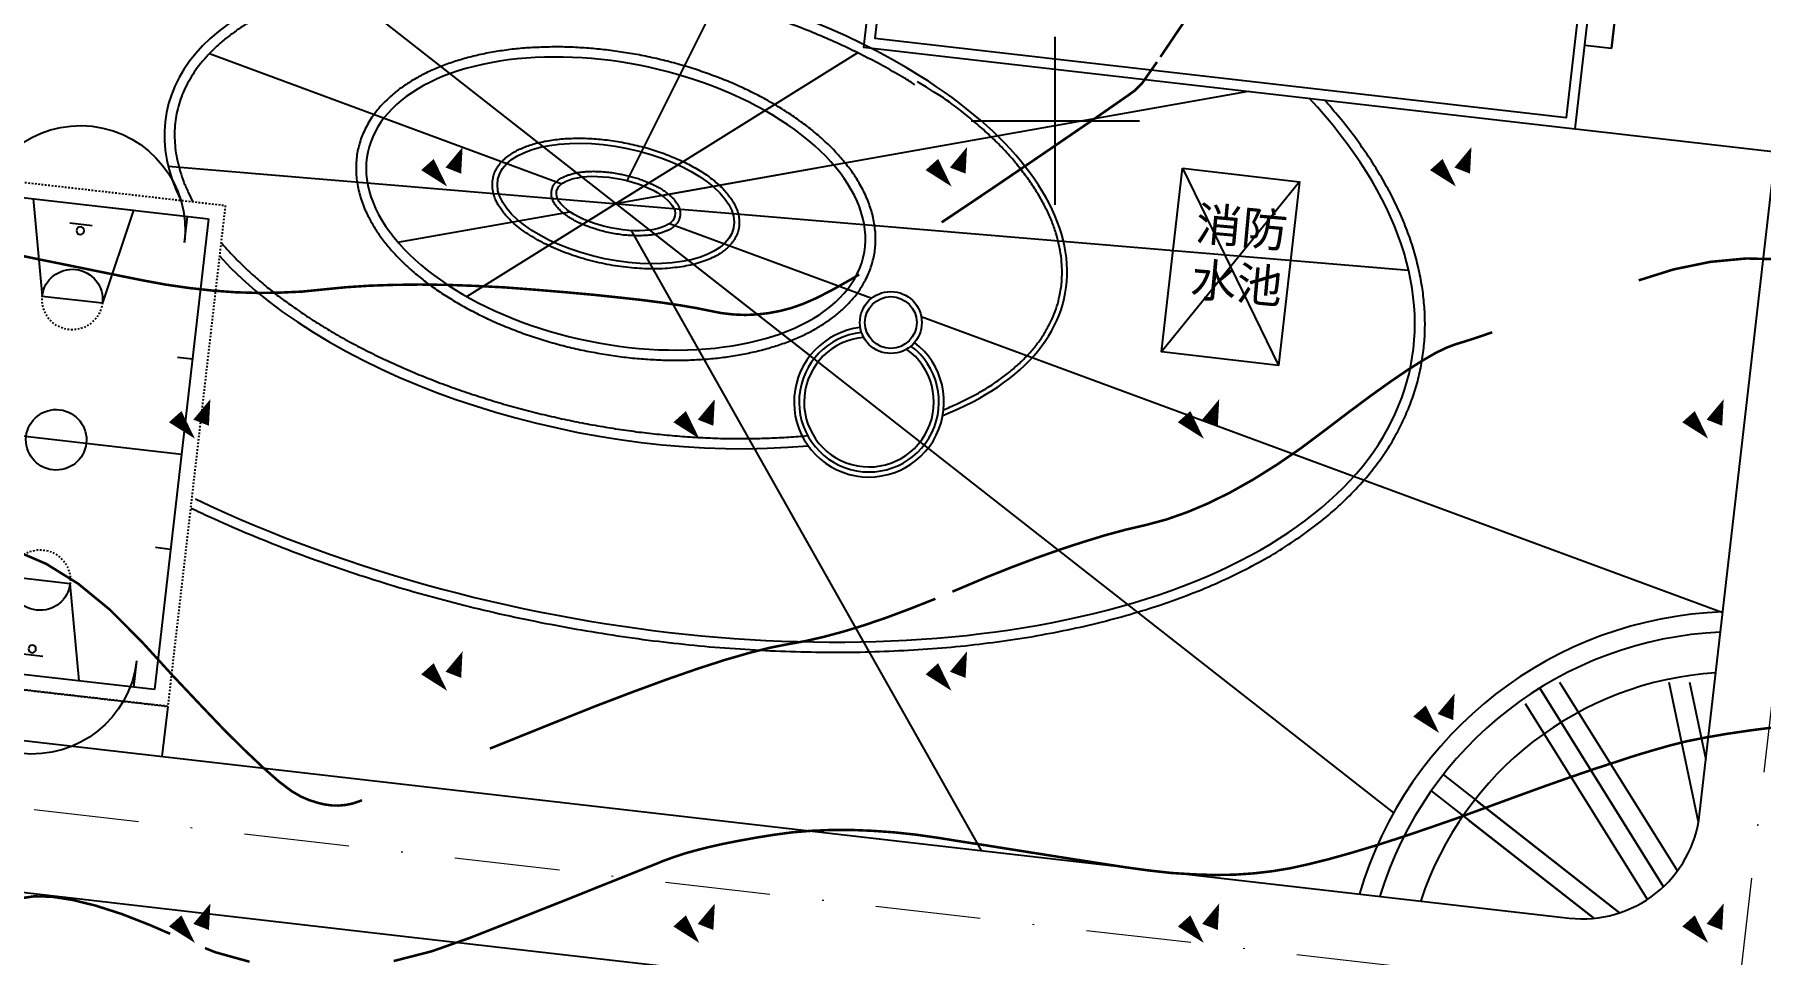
# Model space of a CAD drawing. Extents: x 496261 to 1768172, y 3738341 to 4579341.
# Drawn here: x 496939.3 to 497041.9, y 4379250.4 to 4379305.1 of the extents above; entities that cross this region are included whole.
import ezdxf

# ---------------------------------------------------------------- set-up
doc = ezdxf.new("R2010")
doc.units = 0
doc.header["$MEASUREMENT"] = 0
doc.linetypes.add('DASHDOT2', pattern=[0.5, 0.25, -0.125, 0, -0.125])
doc.linetypes.add('DASHED', pattern=[1.2, 0.8, -0.4])
doc.layers.get('0').update_dxf_attribs({"color": 8, "linetype": 'CONTINUOUS'})
for name, color, linetype in [('0-pav', 171, 'CONTINUOUS'), ('0-road', 33, 'CONTINUOUS'), ('DGX', 8, 'CONTINUOUS'), ('DMTZ', 8, 'CONTINUOUS'), ('E_STAIR', 3, 'CONTINUOUS'), ('pl-pudi01', 25, 'CONTINUOUS'), ('PUB_TEXT', 7, 'CONTINUOUS'), ('STAIR', 2, 'CONTINUOUS'), ('TK', 8, 'CONTINUOUS'), ('体育块', 117, 'CONTINUOUS'), ('车行道', 5, 'CONTINUOUS')]:
    doc.layers.add(name, color=color, linetype=linetype)
doc.layers.add('道路红线', color=1, linetype='CONTINUOUS', lineweight=0)
doc.styles.get("Standard").update_dxf_attribs({"font": 'rs.shx', "bigfont": 'hztxt.shx'})

# ---------------------------------------------------------------- blocks, each defined once
blk = doc.blocks.new('gc090')
for points in [[(1.07, 1.45, 0, 1, 0), (0.52, 0.05, 1, 1, 0)], [(-1.02, 0.41, 1, 0, 0), (0.15, -0.9, 0, 0, 0)]]:
    blk.add_lwpolyline(points, format="xyseb")
blk = doc.blocks.new('WER23')
at = {"layer": 'E_STAIR', "color": 6}
for p, q in [((4152776, -5826347), (4152776, -5824747)), ((4152776, -5824747), (4157876, -5824747))]:
    blk.add_line(p, q, dxfattribs=at)
blk.add_lwpolyline([(4123826, -5826347), (4123826, -5824747), (4120526, -5824747), (4120526, -5826347)], dxfattribs=at)
at = {"layer": 'E_STAIR', "color": 2}
for points in [[(4103476, -5868947), (4162876, -5868947), (4162876, -5826347), (4103476, -5826347)], [(4104076, -5868347), (4162276, -5868347), (4162276, -5826947), (4104076, -5826947)]]:
    blk.add_lwpolyline(points, close=True, dxfattribs=at)
at = {"layer": 'STAIR', "color": 6}
for points in [[(4152776, -5826347), (4152776, -5824747), (4155326, -5824747)], [(4157876, -5826347), (4157876, -5824747), (4155326, -5824747)], [(4103476, -5826547), (4101876, -5826547), (4101876, -5829847), (4103476, -5829847)], [(4103476, -5840447), (4101876, -5840447), (4101876, -5843747), (4103476, -5843747)]]:
    blk.add_lwpolyline(points, dxfattribs=at)
blk = doc.blocks.new('SSS')
at = {"layer": '体育块', "color": 8, "linetype": 'DASHED'}
for p, q in [((4171692, -5454047), (4167957, -5483814)), ((4188361, -5456139), (4171692, -5454047)), ((4184626, -5485905), (4188361, -5456139)), ((4184626, -5485905), (4167957, -5483814)), ((4167957, -5483814), (4184626, -5485905))]:
    blk.add_line(p, q, dxfattribs=at)
at = {"layer": '体育块', "color": 8, "linetype": 'ByBlock'}
for p, q in [((4172473, -5455052), (4168962, -5483033)), ((4187356, -5456920), (4172473, -5455052)), ((4179095, -5457092), (4180435, -5457260)), ((4183845, -5484900), (4187356, -5456920)), ((4180991, -5461866), (4177419, -5461417)), ((4172320, -5463499), (4171427, -5463387)), ((4186310, -5465254), (4185417, -5465142)), ((4185601, -5470910), (4170717, -5469042)), ((4170008, -5474698), (4170901, -5474810)), ((4183998, -5476453), (4184891, -5476565)), ((4178899, -5478535), (4175327, -5478087)), ((4168962, -5483033), (4183845, -5484900)), ((4175883, -5482692), (4177223, -5482860))]:
    blk.add_line(p, q, dxfattribs=at)
at = {"layer": '体育块', "color": 8}
for p, q in [((4173517, -5456770), (4173713, -5455208)), ((4179914, -5455986), (4176938, -5455612)), ((4176938, -5455612), (4177419, -5461417)), ((4182891, -5456359), (4180991, -5461866)), ((4185920, -5458327), (4186116, -5456764)), ((4173427, -5483593), (4175327, -5478087)), ((4179380, -5484340), (4178899, -5478535)), ((4170398, -5481625), (4170202, -5483188)), ((4182801, -5483182), (4182605, -5484745))]:
    blk.add_line(p, q, dxfattribs=at)
at = {"layer": '体育块', "color": 8, "linetype": 'ByBlock'}
for centre in [(4179718, -5457549), (4176600, -5482404)]:
    blk.add_circle(centre, 225, dxfattribs=at)
at = {"layer": '体育块', "color": 8}
for centre, start, end in [((4179718, -5457549), 172.84804, 352.84804), ((4176600, -5482404), 352.84804, 172.84804)]:
    blk.add_arc(centre, 6250, start, end, dxfattribs=at)
at = {"layer": '体育块', "color": 8, "linetype": 'DASHED'}
for centre, start, end in [((4179205, -5461641), 352.84804, 172.84804), ((4177113, -5478311), 172.84804, 352.84804)]:
    blk.add_arc(centre, 1800, start, end, dxfattribs=at)
at = {"layer": '体育块', "color": 8, "linetype": 'ByBlock'}
for centre, start, end in [((4179205, -5461641), 172.84804, 352.84804), ((4178159, -5469976), 82.84804, 262.84804), ((4178159, -5469976), 262.84804, 82.84804), ((4177113, -5478311), 352.84804, 172.84804)]:
    blk.add_arc(centre, 1800, start, end, dxfattribs=at)
blk = doc.blocks.new('sdfasdfas')
at = {"layer": 'PUB_TEXT', "color": 6}
blk.add_lwpolyline([(6410274, -6210233), (6417229, -6211031), (6415974, -6221959), (6409020, -6221161)], close=True, dxfattribs=at)
for points in [[(6417229, -6211031), (6409020, -6221161)], [(6410274, -6210233), (6415974, -6221959)]]:
    blk.add_lwpolyline(points, dxfattribs=at)
at = {"layer": 'PUB_TEXT', "color": 7, "insert": (6411163, -6212481), "char_height": 2000, "width": 6266.85, "attachment_point": 1, "rotation": 354.80913}
blk.add_mtext('{\\fSimSun|b0|i0|c134|p2;消防水池}', dxfattribs=at)

msp = doc.modelspace()

# ---------------------------------------------------------------- linework, layer by layer
at = {"elevation": 1400.7}
for points in [[(497030.93, 4379299.53), (497042.85, 4379298.16)], [(496947.22, 4379265.16), (496946.87, 4379262.18)]]:
    msp.add_lwpolyline(points, dxfattribs=at)
at = {"layer": '0-pav', "color": 8, "linetype": 'Continuous'}
for p, q in [((497028.81, 4379266.25, 1400.7), (497036.17, 4379254.43, 1400.7)), ((497036.17, 4379254.43, 1400.7), (497028.81, 4379266.25, 1400.7)), ((497028.81, 4379266.25, 1400.7), (497036.17, 4379254.43, 1400.7)), ((497037, 4379255.37, 1400.7), (497030.01, 4379266.59, 1400.7)), ((497038.25, 4379258.27, 1400.7), (497036.5, 4379266.59, 1400.7)), ((497038.7, 4379261.99, 1400.7), (497037.73, 4379266.59, 1400.7)), ((497035.22, 4379253.68, 1400.7), (497027.97, 4379265.32, 1400.7)), ((497023.07, 4379261.1, 1400.7), (497033.55, 4379252.88, 1400.7)), ((497022.36, 4379260.13, 1400.7), (497032.02, 4379252.56, 1400.7)), ((497033.55, 4379252.88, 1400.7), (497025.11, 4379259.5, 1400.7)), ((497032.02, 4379252.56, 1400.7), (497024.57, 4379258.4, 1400.7)), ((497034.76, 4379256.69, 1400.7), (497036.17, 4379254.43, 1400.7)), ((497034.76, 4379256.69, 1400.7), (497036.17, 4379254.43, 1400.7))]:
    msp.add_line(p, q, dxfattribs=at)
at = {"layer": '0-pav', "linetype": 'Continuous'}
msp.add_arc((497040.54, 4379247.4, 1400.7), 19.8, 93.632, 161.782, dxfattribs=at)
at = {"layer": '0-road', "linetype": 'Continuous', "ltscale": 5}
for radius, start, end in [(23.4, 92.0527, 163.5968), (22.2, 92.5215, 163.0584)]:
    msp.add_arc((497040.54, 4379247.4, 1400.7), radius, start, end, dxfattribs=at)
at = {"layer": 'DGX', "color": 8, "linetype": 'Continuous', "const_width": 0.15, "elevation": 1404, "flags": 128}
for points in [[(497006.25, 4379303.8), (497006.48, 4379304.14), (497007.14, 4379305.12), (497007.94, 4379306.31)], [(497000, 4379298.53), (497001.24, 4379299.38), (497002.44, 4379300.2), (497003.39, 4379300.86), (497004.08, 4379301.34), (497004.52, 4379301.65), (497004.7, 4379301.78), (497004.76, 4379301.83), (497004.82, 4379301.89), (497004.87, 4379301.94), (497004.93, 4379302), (497004.99, 4379302.06), (497005.05, 4379302.12), (497005.11, 4379302.18), (497005.17, 4379302.25), (497005.29, 4379302.42), (497005.55, 4379302.79), (497005.95, 4379303.36), (497006.05, 4379303.5)], [(496993.24, 4379293.96), (496994.08, 4379294.52), (496996.09, 4379295.87), (496998.06, 4379297.21), (496999.78, 4379298.38), (497000, 4379298.53)], [(496937.86, 4379292.11), (496939.55, 4379291.76), (496941.19, 4379291.43), (496942.76, 4379291.11), (496944.28, 4379290.8), (496945.72, 4379290.51), (496947.13, 4379290.25), (496948.52, 4379290.05), (496949.89, 4379289.9), (496951.25, 4379289.8), (496952.59, 4379289.76), (496953.91, 4379289.78), (496955.21, 4379289.84), (496956.5, 4379289.97), (496957.81, 4379290.1), (496959.2, 4379290.19), (496960.66, 4379290.24), (496962.2, 4379290.26), (496963.81, 4379290.24), (496965.5, 4379290.18), (496967.26, 4379290.09), (496969.09, 4379289.95), (496970.89, 4379289.8), (496972.54, 4379289.65), (496974.05, 4379289.49), (496975.42, 4379289.34), (496976.64, 4379289.18), (496977.72, 4379289.02), (496978.65, 4379288.86), (496979.44, 4379288.7), (496980.15, 4379288.56), (496980.86, 4379288.48), (496981.56, 4379288.45), (496982.26, 4379288.48), (496982.95, 4379288.56), (496983.64, 4379288.69), (496984.32, 4379288.87), (496985, 4379289.11), (496985.76, 4379289.44), (496986.7, 4379289.92), (496987.82, 4379290.55), (496988.34, 4379290.86)]]:
    msp.add_lwpolyline(points, dxfattribs=at)
at = {"layer": 'DGX', "color": 8, "linetype": 'Continuous', "const_width": 0.15}
for points, elevation in [([(497034.7, 4379290.51), (497036.77, 4379291.16), (497038.96, 4379291.61), (497041.09, 4379291.81), (497043.16, 4379291.76)], 1403.5), ([(497000, 4379274.39), (497000.3, 4379274.5), (497001.65, 4379274.94), (497002.95, 4379275.34), (497004.21, 4379275.68), (497005.41, 4379275.96), (497006.6, 4379276.28), (497007.83, 4379276.71), (497009.11, 4379277.25), (497010.42, 4379277.9), (497011.77, 4379278.66), (497013.16, 4379279.53), (497014.59, 4379280.51), (497016.06, 4379281.61), (497017.48, 4379282.69), (497018.77, 4379283.65), (497019.93, 4379284.48), (497020.96, 4379285.18), (497021.86, 4379285.75), (497022.62, 4379286.19), (497023.26, 4379286.5), (497023.76, 4379286.69), (497024.31, 4379286.86), (497025.09, 4379287.11), (497025.99, 4379287.42)], 1403.5), ([(496938.09, 4379274.46), (496939.99, 4379273.64), (496941.89, 4379272.46), (496943.78, 4379270.91), (496945.67, 4379269.01), (496947.47, 4379267.04), (496949.1, 4379265.31), (496950.54, 4379263.8), (496951.82, 4379262.53), (496952.91, 4379261.5), (496953.83, 4379260.69), (496954.58, 4379260.12), (496955.15, 4379259.79), (496955.62, 4379259.59), (496956.08, 4379259.44), (496956.53, 4379259.33), (496956.97, 4379259.27), (496957.39, 4379259.26), (496957.81, 4379259.3), (496958.2, 4379259.38), (496958.59, 4379259.51), (496958.77, 4379259.58)], 1403.5), ([(496993.88, 4379271.99), (496994.36, 4379272.19), (496995.92, 4379272.85), (496997.43, 4379273.45), (496998.89, 4379274), (497000, 4379274.39)], 1403.5), ([(496966.37, 4379262.65), (496967.81, 4379263.23), (496970.19, 4379264.19), (496972.61, 4379265.16), (496974.84, 4379266.01), (496976.88, 4379266.76), (496978.72, 4379267.4), (496980.36, 4379267.93), (496981.82, 4379268.35), (496983.07, 4379268.66), (496984.14, 4379268.87), (496985.15, 4379269.05), (496986.23, 4379269.3), (496987.39, 4379269.61), (496988.63, 4379269.99), (496989.95, 4379270.44), (496991.34, 4379270.96), (496992.81, 4379271.54), (496992.87, 4379271.57)], 1403.5), ([(497000, 4379256.24), (497001.34, 4379256.03), (497002.75, 4379255.81), (497004.17, 4379255.59), (497005.57, 4379255.4), (497006.92, 4379255.25), (497008.22, 4379255.17), (497009.47, 4379255.13), (497010.68, 4379255.15), (497011.83, 4379255.23), (497012.94, 4379255.36), (497014.01, 4379255.54), (497015.09, 4379255.78), (497016.29, 4379256.08), (497017.58, 4379256.44), (497018.98, 4379256.86), (497020.48, 4379257.34), (497022.08, 4379257.88), (497023.78, 4379258.47), (497025.59, 4379259.13), (497027.39, 4379259.79), (497029.07, 4379260.4), (497030.63, 4379260.95), (497032.06, 4379261.44), (497033.38, 4379261.87), (497034.57, 4379262.26), (497035.65, 4379262.58), (497036.6, 4379262.85), (497037.56, 4379263.09), (497038.68, 4379263.31), (497039.95, 4379263.53), (497041.38, 4379263.74), (497042.95, 4379263.94)], 1403), ([(496960.65, 4379250.01), (496962.91, 4379250.59), (496965.21, 4379251.4), (496967.42, 4379252.27), (496969.41, 4379253.06), (496971.18, 4379253.76), (496972.72, 4379254.38), (496974.05, 4379254.91), (496975.15, 4379255.35), (496976.03, 4379255.7), (496976.69, 4379255.97), (496977.27, 4379256.18), (496977.92, 4379256.4), (496978.64, 4379256.6), (496979.43, 4379256.8), (496980.28, 4379256.99), (496981.2, 4379257.17), (496982.19, 4379257.35), (496983.25, 4379257.52), (496984.36, 4379257.67), (496985.5, 4379257.76), (496986.67, 4379257.81), (496987.88, 4379257.81), (496989.12, 4379257.76), (496990.4, 4379257.67), (496991.71, 4379257.53), (496993.05, 4379257.34), (496994.41, 4379257.12), (496995.78, 4379256.91), (496997.16, 4379256.69), (496998.55, 4379256.47), (496999.94, 4379256.25), (497000, 4379256.24)], 1403), ([(496938.36, 4379253.73), (496939.26, 4379253.86), (496940.31, 4379253.84), (496941.54, 4379253.65), (496942.92, 4379253.31), (496944.48, 4379252.81), (496946.19, 4379252.14), (496947.36, 4379251.63)], 1403), ([(496949.43, 4379250.78), (496950.06, 4379250.53), (496952.08, 4379249.97)], 1403)]:
    msp.add_lwpolyline(points, dxfattribs=dict(at, elevation=elevation))
at = {"layer": 'pl-pudi01'}
for p, q in [((496957.42, 4379307.97), (497020.12, 4379258.82)), ((496957.42, 4379307.97), (496985.42, 4379286.02)), ((496974.54, 4379296.43), (496979.92, 4379307.18)), ((496949.7, 4379304.01), (496970.66, 4379296.26)), ((496965, 4379289.54), (496988.29, 4379304.09)), ((496973.86, 4379295.08), (497011.5, 4379301.76)), ((496947.24, 4379297.31), (497021.01, 4379291.12)), ((496976.59, 4379295.56), (496985.72, 4379297.18)), ((496960.9, 4379292.78), (496971.13, 4379294.59)), ((496977.06, 4379293.9), (496989.08, 4379289.45)), ((496974.77, 4379293.47), (496995.6, 4379256.59)), ((496992.03, 4379288.36), (497039.7, 4379270.74))]:
    msp.add_line(p, q, dxfattribs=at)
for radius in [1.84, 1.54]:
    msp.add_circle((496990.22, 4379288), radius, dxfattribs=at)
for radius, start, end in [(4.46, 96.718, 52.693), (4.16, 96.1648, 53.2462), (3.86, 94.7275, 54.6835)]:
    msp.add_arc((496988.92, 4379283.27), radius, start, end, dxfattribs=at)
for major_axis, ratio, start_param, end_param in [((-26.7, 5.51), 0.505793, 4.076025, 6.657397), ((-14.75, 3.05), 0.553652, -2.09645, 0.39057), ((-26.7, 5.51), 0.505793, -3.798035, -2.20716), ((47.26, -9.76), 0.512043, -8.302434, -5.657269), ((-14.75, 3.05), 0.553652, 0.39057, 4.186735), ((7.01, -1.45), 0.468071, -3.141592653589793, 3.141592653589793), ((-26.7, 5.51), 0.505793, 6.886257, 8.398275)]:
    msp.add_ellipse((496973.86, 4379295.08), major_axis=major_axis, ratio=ratio, start_param=start_param, end_param=end_param, dxfattribs=at)
msp.add_ellipse((496973.86, 4379295.08), major_axis=(-3.52, 0.73), ratio=0.410516, dxfattribs=at)
for points, knots in [([(496991.65, 4379302.15), (496991.45, 4379302.28), (496991.24, 4379302.41), (496990.66, 4379302.76), (496990.28, 4379302.97), (496989.51, 4379303.4), (496989.11, 4379303.61), (496988.31, 4379304.02), (496987.9, 4379304.22), (496987.06, 4379304.61), (496986.64, 4379304.8), (496985.78, 4379305.17), (496985.34, 4379305.35), (496984.45, 4379305.7), (496984, 4379305.86), (496983.09, 4379306.19), (496982.64, 4379306.35), (496981.71, 4379306.65), (496981.24, 4379306.79), (496980.3, 4379307.07), (496979.82, 4379307.21), (496978.87, 4379307.46), (496978.38, 4379307.58), (496977.42, 4379307.8), (496976.93, 4379307.91), (496975.96, 4379308.11), (496975.47, 4379308.2), (496974.49, 4379308.37), (496974.01, 4379308.45), (496973.03, 4379308.6), (496972.54, 4379308.66), (496971.56, 4379308.78), (496971.08, 4379308.83), (496970.11, 4379308.91), (496969.62, 4379308.95), (496968.66, 4379309.01), (496968.18, 4379309.03), (496967.23, 4379309.06), (496966.76, 4379309.06), (496965.82, 4379309.06), (496965.36, 4379309.05), (496964.44, 4379309.02), (496963.98, 4379309), (496963.08, 4379308.94), (496962.64, 4379308.9), (496961.76, 4379308.81), (496961.33, 4379308.76), (496960.48, 4379308.65), (496960.06, 4379308.58), (496959.24, 4379308.43), (496958.84, 4379308.36), (496958.05, 4379308.18), (496957.66, 4379308.09), (496956.91, 4379307.89), (496956.54, 4379307.78), (496955.82, 4379307.56), (496955.47, 4379307.44), (496954.78, 4379307.19), (496954.45, 4379307.06), (496953.81, 4379306.78), (496953.5, 4379306.64), (496952.9, 4379306.34), (496952.61, 4379306.19), (496952.11, 4379305.89), (496951.88, 4379305.76), (496951.45, 4379305.48), (496951.25, 4379305.33), (496950.85, 4379305.04), (496950.66, 4379304.89), (496950.29, 4379304.58), (496950.12, 4379304.42), (496949.79, 4379304.11), (496949.63, 4379303.94), (496949.34, 4379303.61), (496949.2, 4379303.45), (496948.94, 4379303.11), (496948.82, 4379302.94), (496948.59, 4379302.59), (496948.49, 4379302.41), (496948.3, 4379302.06), (496948.21, 4379301.88), (496948.06, 4379301.51), (496947.99, 4379301.33), (496947.87, 4379300.96), (496947.82, 4379300.77), (496947.73, 4379300.39), (496947.7, 4379300.2), (496947.65, 4379299.82), (496947.63, 4379299.62), (496947.62, 4379299.23), (496947.62, 4379299.03), (496947.64, 4379298.63), (496947.65, 4379298.43), (496947.71, 4379298.02), (496947.75, 4379297.82), (496947.84, 4379297.41), (496947.89, 4379297.2), (496948.02, 4379296.78), (496948.09, 4379296.57), (496948.25, 4379296.15), (496948.34, 4379295.94), (496948.52, 4379295.55), (496948.61, 4379295.37), (496948.71, 4379295.19)], [4.076025, 4.076025, 4.076025, 4.076025, 4.10744, 4.10744, 4.162715, 4.162715, 4.217991, 4.217991, 4.273267, 4.273267, 4.328542, 4.328542, 4.383818, 4.383818, 4.439094, 4.439094, 4.494369, 4.494369, 4.549645, 4.549645, 4.604921, 4.604921, 4.660196, 4.660196, 4.715472, 4.715472, 4.770748, 4.770748, 4.826023, 4.826023, 4.881299, 4.881299, 4.936574, 4.936574, 4.99185, 4.99185, 5.047126, 5.047126, 5.102401, 5.102401, 5.157677, 5.157677, 5.212953, 5.212953, 5.268228, 5.268228, 5.323504, 5.323504, 5.37878, 5.37878, 5.434055, 5.434055, 5.489331, 5.489331, 5.544607, 5.544607, 5.599882, 5.599882, 5.655158, 5.655158, 5.710433, 5.710433, 5.765709, 5.765709, 5.811907, 5.811907, 5.858105, 5.858105, 5.904303, 5.904303, 5.950501, 5.950501, 5.996699, 5.996699, 6.042897, 6.042897, 6.089095, 6.089095, 6.135293, 6.135293, 6.181491, 6.181491, 6.227689, 6.227689, 6.273887, 6.273887, 6.320085, 6.320085, 6.366283, 6.366283, 6.412481, 6.412481, 6.458679, 6.458679, 6.504877, 6.504877, 6.551075, 6.551075, 6.597273, 6.597273, 6.643471, 6.643471, 6.68246, 6.68246, 6.68246, 6.68246]), ([(496983.02, 4379301.14), (496982.87, 4379301.22), (496982.72, 4379301.31), (496982.27, 4379301.54), (496981.98, 4379301.69), (496981.37, 4379301.98), (496981.07, 4379302.12), (496980.44, 4379302.39), (496980.12, 4379302.51), (496979.48, 4379302.76), (496979.15, 4379302.87), (496978.49, 4379303.1), (496978.16, 4379303.2), (496977.48, 4379303.4), (496977.14, 4379303.49), (496976.46, 4379303.66), (496976.11, 4379303.74), (496975.42, 4379303.89), (496975.07, 4379303.95), (496974.37, 4379304.07), (496974.03, 4379304.12), (496973.33, 4379304.22), (496972.98, 4379304.25), (496972.28, 4379304.32), (496971.94, 4379304.34), (496971.25, 4379304.38), (496970.9, 4379304.39), (496970.22, 4379304.4), (496969.88, 4379304.39), (496969.21, 4379304.37), (496968.88, 4379304.36), (496968.22, 4379304.31), (496967.9, 4379304.28), (496967.26, 4379304.2), (496966.95, 4379304.15), (496966.33, 4379304.05), (496966.02, 4379303.99), (496965.43, 4379303.85), (496965.14, 4379303.78), (496964.57, 4379303.62), (496964.29, 4379303.53), (496963.75, 4379303.35), (496963.48, 4379303.25), (496962.97, 4379303.03), (496962.72, 4379302.92), (496962.25, 4379302.68), (496962.02, 4379302.55), (496961.57, 4379302.29), (496961.36, 4379302.15), (496960.95, 4379301.86), (496960.76, 4379301.71), (496960.43, 4379301.42), (496960.29, 4379301.29), (496960.01, 4379301.02), (496959.89, 4379300.88), (496959.64, 4379300.6), (496959.53, 4379300.45), (496959.34, 4379300.18), (496959.26, 4379300.05), (496959.1, 4379299.8), (496959.03, 4379299.66), (496958.9, 4379299.4), (496958.84, 4379299.27), (496958.73, 4379298.99), (496958.68, 4379298.86), (496958.6, 4379298.58), (496958.56, 4379298.44), (496958.5, 4379298.15), (496958.47, 4379298.01), (496958.44, 4379297.72), (496958.42, 4379297.57), (496958.41, 4379297.28), (496958.41, 4379297.13), (496958.42, 4379296.84), (496958.43, 4379296.69), (496958.46, 4379296.4), (496958.49, 4379296.25), (496958.54, 4379295.95), (496958.58, 4379295.8), (496958.66, 4379295.51), (496958.7, 4379295.36), (496958.81, 4379295.07), (496958.86, 4379294.92), (496958.96, 4379294.69), (496959, 4379294.61), (496959.03, 4379294.53)], [-2.09645, -2.09645, -2.09645, -2.09645, -2.059769, -2.059769, -1.990829, -1.990829, -1.921889, -1.921889, -1.852949, -1.852949, -1.784008, -1.784008, -1.715068, -1.715068, -1.646128, -1.646128, -1.577187, -1.577187, -1.508247, -1.508247, -1.439307, -1.439307, -1.370367, -1.370367, -1.301426, -1.301426, -1.232486, -1.232486, -1.163546, -1.163546, -1.094605, -1.094605, -1.025665, -1.025665, -0.956725, -0.956725, -0.887785, -0.887785, -0.818844, -0.818844, -0.749904, -0.749904, -0.680964, -0.680964, -0.612024, -0.612024, -0.543083, -0.543083, -0.474143, -0.474143, -0.405203, -0.405203, -0.349123, -0.349123, -0.293044, -0.293044, -0.236964, -0.236964, -0.190654, -0.190654, -0.144344, -0.144344, -0.098034, -0.098034, -0.051724, -0.051724, -0.005414, -0.005414, 0.040896, 0.040896, 0.087206, 0.087206, 0.133516, 0.133516, 0.179826, 0.179826, 0.226136, 0.226136, 0.272446, 0.272446, 0.318755, 0.318755, 0.365065, 0.365065, 0.39057, 0.39057, 0.39057, 0.39057]), ([(496993.36, 4379282.81), (496993.62, 4379282.92), (496993.87, 4379283.03), (496994.45, 4379283.29), (496994.77, 4379283.45), (496995.39, 4379283.78), (496995.69, 4379283.95), (496996.21, 4379284.28), (496996.44, 4379284.43), (496996.88, 4379284.74), (496997.09, 4379284.9), (496997.49, 4379285.23), (496997.68, 4379285.4), (496998.05, 4379285.74), (496998.22, 4379285.91), (496998.54, 4379286.27), (496998.7, 4379286.45), (496998.99, 4379286.81), (496999.12, 4379287), (496999.37, 4379287.38), (496999.48, 4379287.57), (496999.69, 4379287.96), (496999.79, 4379288.16), (496999.95, 4379288.56), (497000.03, 4379288.76), (497000.16, 4379289.17), (497000.21, 4379289.38), (497000.31, 4379289.86), (497000.36, 4379290.14), (497000.4, 4379290.7), (497000.41, 4379290.98), (497000.39, 4379291.49), (497000.37, 4379291.72), (497000.31, 4379292.18), (497000.27, 4379292.41), (497000.17, 4379292.87), (497000.11, 4379293.1), (496999.96, 4379293.57), (496999.88, 4379293.8), (496999.69, 4379294.27), (496999.58, 4379294.51), (496999.35, 4379294.98), (496999.22, 4379295.21), (496998.95, 4379295.69), (496998.8, 4379295.92), (496998.49, 4379296.4), (496998.32, 4379296.63), (496997.96, 4379297.1), (496997.78, 4379297.34), (496997.38, 4379297.81), (496997.17, 4379298.04), (496996.74, 4379298.51), (496996.51, 4379298.74), (496996.03, 4379299.19), (496995.79, 4379299.42), (496995.28, 4379299.87), (496995.01, 4379300.1), (496994.47, 4379300.54), (496994.18, 4379300.76), (496993.64, 4379301.17), (496993.38, 4379301.36), (496991.8, 4379302.32)], [-3.789256, -3.789256, -3.789256, -3.789256, -3.74635, -3.74635, -3.688129, -3.688129, -3.629908, -3.629908, -3.58141, -3.58141, -3.532911, -3.532911, -3.484412, -3.484412, -3.435913, -3.435913, -3.387414, -3.387414, -3.338915, -3.338915, -3.290417, -3.290417, -3.241918, -3.241918, -3.193419, -3.193419, -3.14492, -3.14492, -3.081148, -3.081148, -3.017376, -3.017376, -2.967512, -2.967512, -2.917649, -2.917649, -2.867785, -2.867785, -2.817921, -2.817921, -2.768058, -2.768058, -2.718194, -2.718194, -2.66833, -2.66833, -2.618467, -2.618467, -2.568603, -2.568603, -2.518739, -2.518739, -2.468875, -2.468875, -2.419012, -2.419012, -2.369148, -2.369148, -2.319284, -2.319284, -2.275779, -2.275779, -2.275779, -2.275779]), ([(496948.61, 4379276.96), (496948.98, 4379276.78), (496949.35, 4379276.61), (496950.43, 4379276.12), (496951.14, 4379275.8), (496952.59, 4379275.19), (496953.33, 4379274.89), (496954.82, 4379274.31), (496955.57, 4379274.03), (496957.09, 4379273.49), (496957.85, 4379273.23), (496959.4, 4379272.72), (496960.18, 4379272.48), (496961.75, 4379272.01), (496962.54, 4379271.79), (496964.13, 4379271.36), (496964.93, 4379271.15), (496966.54, 4379270.77), (496967.35, 4379270.58), (496968.97, 4379270.24), (496969.78, 4379270.08), (496971.4, 4379269.78), (496972.22, 4379269.64), (496973.85, 4379269.38), (496974.66, 4379269.26), (496976.29, 4379269.04), (496977.11, 4379268.95), (496978.73, 4379268.78), (496979.54, 4379268.7), (496981.16, 4379268.58), (496981.96, 4379268.53), (496983.56, 4379268.45), (496984.36, 4379268.42), (496985.95, 4379268.39), (496986.73, 4379268.38), (496988.3, 4379268.39), (496989.07, 4379268.41), (496990.61, 4379268.47), (496991.37, 4379268.51), (496992.88, 4379268.61), (496993.63, 4379268.67), (496995.1, 4379268.82), (496995.83, 4379268.91), (496997.27, 4379269.1), (496997.98, 4379269.21), (496999.38, 4379269.45), (497000.07, 4379269.58), (497001.42, 4379269.86), (497002.08, 4379270.02), (497003.39, 4379270.34), (497004.03, 4379270.52), (497005.29, 4379270.89), (497005.9, 4379271.08), (497007.1, 4379271.49), (497007.69, 4379271.71), (497008.83, 4379272.16), (497009.39, 4379272.4), (497010.47, 4379272.89), (497011, 4379273.15), (497012.02, 4379273.68), (497012.51, 4379273.95), (497013.47, 4379274.52), (497013.93, 4379274.82), (497014.81, 4379275.43), (497015.24, 4379275.74), (497016.06, 4379276.38), (497016.45, 4379276.71), (497017.19, 4379277.39), (497017.54, 4379277.74), (497018.21, 4379278.45), (497018.53, 4379278.81), (497019.06, 4379279.48), (497019.29, 4379279.78), (497019.71, 4379280.4), (497019.91, 4379280.71), (497020.28, 4379281.35), (497020.46, 4379281.67), (497020.77, 4379282.33), (497020.92, 4379282.66), (497021.18, 4379283.32), (497021.3, 4379283.66), (497021.51, 4379284.35), (497021.6, 4379284.69), (497021.75, 4379285.39), (497021.82, 4379285.74), (497021.91, 4379286.44), (497021.95, 4379286.8), (497021.99, 4379287.52), (497021.99, 4379287.88), (497021.98, 4379288.6), (497021.95, 4379288.96), (497021.88, 4379289.69), (497021.83, 4379290.06), (497021.7, 4379290.79), (497021.62, 4379291.16), (497021.44, 4379291.9), (497021.33, 4379292.27), (497021.1, 4379293.01), (497020.96, 4379293.38), (497020.67, 4379294.12), (497020.51, 4379294.49), (497020.16, 4379295.23), (497019.98, 4379295.6), (497019.58, 4379296.33), (497019.37, 4379296.7), (497018.92, 4379297.44), (497018.68, 4379297.8), (497018.18, 4379298.53), (497017.92, 4379298.9), (497017.37, 4379299.62), (497017.08, 4379299.98), (497016.53, 4379300.64), (497016.27, 4379300.94), (497016, 4379301.24)], [-8.302434, -8.302434, -8.302434, -8.302434, -8.275353, -8.275353, -8.22423, -8.22423, -8.173107, -8.173107, -8.121984, -8.121984, -8.070861, -8.070861, -8.019738, -8.019738, -7.968615, -7.968615, -7.917492, -7.917492, -7.866369, -7.866369, -7.815246, -7.815246, -7.764123, -7.764123, -7.713, -7.713, -7.661877, -7.661877, -7.610754, -7.610754, -7.559631, -7.559631, -7.508508, -7.508508, -7.457385, -7.457385, -7.406262, -7.406262, -7.355139, -7.355139, -7.304016, -7.304016, -7.252893, -7.252893, -7.20177, -7.20177, -7.150647, -7.150647, -7.099524, -7.099524, -7.048401, -7.048401, -6.997278, -6.997278, -6.946155, -6.946155, -6.895032, -6.895032, -6.843909, -6.843909, -6.792786, -6.792786, -6.741663, -6.741663, -6.69054, -6.69054, -6.639417, -6.639417, -6.588294, -6.588294, -6.537171, -6.537171, -6.495901, -6.495901, -6.454632, -6.454632, -6.413363, -6.413363, -6.372094, -6.372094, -6.330825, -6.330825, -6.289555, -6.289555, -6.248286, -6.248286, -6.207017, -6.207017, -6.165748, -6.165748, -6.124479, -6.124479, -6.083209, -6.083209, -6.04194, -6.04194, -6.000671, -6.000671, -5.959402, -5.959402, -5.918133, -5.918133, -5.876863, -5.876863, -5.835594, -5.835594, -5.794325, -5.794325, -5.753056, -5.753056, -5.711786, -5.711786, -5.677152, -5.677152, -5.677152, -5.677152]), ([(496959.03, 4379294.53), (496959.09, 4379294.41), (496959.15, 4379294.29), (496959.33, 4379293.95), (496959.45, 4379293.74), (496959.72, 4379293.32), (496959.87, 4379293.11), (496960.18, 4379292.7), (496960.35, 4379292.49), (496960.71, 4379292.09), (496960.89, 4379291.89), (496961.29, 4379291.5), (496961.5, 4379291.3), (496961.93, 4379290.92), (496962.15, 4379290.74), (496962.62, 4379290.37), (496962.86, 4379290.19), (496963.36, 4379289.84), (496963.62, 4379289.67), (496964.16, 4379289.34), (496964.43, 4379289.17), (496964.99, 4379288.86), (496965.28, 4379288.7), (496965.86, 4379288.41), (496966.16, 4379288.26), (496966.77, 4379287.98), (496967.08, 4379287.85), (496967.71, 4379287.6), (496968.03, 4379287.47), (496968.68, 4379287.24), (496969.01, 4379287.13), (496969.67, 4379286.92), (496970.01, 4379286.82), (496970.68, 4379286.64), (496971.02, 4379286.55), (496971.71, 4379286.39), (496972.05, 4379286.32), (496972.74, 4379286.19), (496973.09, 4379286.13), (496973.78, 4379286.02), (496974.13, 4379285.97), (496974.82, 4379285.89), (496975.17, 4379285.86), (496975.86, 4379285.81), (496976.2, 4379285.79), (496976.88, 4379285.76), (496977.22, 4379285.76), (496977.9, 4379285.76), (496978.23, 4379285.77), (496978.89, 4379285.8), (496979.22, 4379285.82), (496979.87, 4379285.88), (496980.18, 4379285.92), (496980.81, 4379286.01), (496981.12, 4379286.06), (496981.73, 4379286.17), (496982.02, 4379286.24), (496982.61, 4379286.38), (496982.89, 4379286.46), (496983.45, 4379286.63), (496983.72, 4379286.72), (496984.25, 4379286.91), (496984.51, 4379287.02), (496985, 4379287.24), (496985.24, 4379287.35), (496985.71, 4379287.6), (496985.93, 4379287.73), (496986.36, 4379288), (496986.56, 4379288.14), (496986.96, 4379288.44), (496987.14, 4379288.59), (496987.46, 4379288.88), (496987.59, 4379289.01), (496987.84, 4379289.28), (496987.96, 4379289.41), (496988.18, 4379289.69), (496988.29, 4379289.84), (496988.49, 4379290.13), (496988.58, 4379290.28), (496988.73, 4379290.56), (496988.79, 4379290.68), (496988.91, 4379290.94), (496988.96, 4379291.07), (496989.05, 4379291.33), (496989.09, 4379291.47), (496989.17, 4379291.74), (496989.2, 4379291.87), (496989.25, 4379292.15), (496989.27, 4379292.28), (496989.3, 4379292.56), (496989.31, 4379292.7), (496989.31, 4379292.98), (496989.31, 4379293.12), (496989.3, 4379293.4), (496989.28, 4379293.55), (496989.25, 4379293.83), (496989.22, 4379293.97), (496989.17, 4379294.26), (496989.13, 4379294.4), (496989.05, 4379294.68), (496989.01, 4379294.82), (496988.91, 4379295.1), (496988.86, 4379295.24), (496988.74, 4379295.52), (496988.67, 4379295.66), (496988.54, 4379295.94), (496988.46, 4379296.08), (496988.25, 4379296.45), (496988.11, 4379296.67), (496987.8, 4379297.12), (496987.63, 4379297.34), (496987.27, 4379297.78), (496987.08, 4379297.99), (496986.68, 4379298.42), (496986.46, 4379298.63), (496986.02, 4379299.04), (496985.78, 4379299.24), (496985.29, 4379299.64), (496985.04, 4379299.83), (496984.51, 4379300.21), (496984.24, 4379300.39), (496983.67, 4379300.75), (496983.38, 4379300.93), (496983.06, 4379301.11), (496983.04, 4379301.12), (496983.02, 4379301.14)], [0.39057, 0.39057, 0.39057, 0.39057, 0.428909, 0.428909, 0.497419, 0.497419, 0.565929, 0.565929, 0.634439, 0.634439, 0.702949, 0.702949, 0.771459, 0.771459, 0.839969, 0.839969, 0.908479, 0.908479, 0.976989, 0.976989, 1.045499, 1.045499, 1.114009, 1.114009, 1.182519, 1.182519, 1.251029, 1.251029, 1.319539, 1.319539, 1.388049, 1.388049, 1.456559, 1.456559, 1.525068, 1.525068, 1.593578, 1.593578, 1.662088, 1.662088, 1.730598, 1.730598, 1.799108, 1.799108, 1.867618, 1.867618, 1.936128, 1.936128, 2.004638, 2.004638, 2.073148, 2.073148, 2.141658, 2.141658, 2.210168, 2.210168, 2.278678, 2.278678, 2.347188, 2.347188, 2.415698, 2.415698, 2.484208, 2.484208, 2.552718, 2.552718, 2.621228, 2.621228, 2.689738, 2.689738, 2.758248, 2.758248, 2.812467, 2.812467, 2.866687, 2.866687, 2.920906, 2.920906, 2.975126, 2.975126, 3.019435, 3.019435, 3.063743, 3.063743, 3.108052, 3.108052, 3.15236, 3.15236, 3.196669, 3.196669, 3.240978, 3.240978, 3.285286, 3.285286, 3.329595, 3.329595, 3.373903, 3.373903, 3.418212, 3.418212, 3.46252, 3.46252, 3.506829, 3.506829, 3.551138, 3.551138, 3.595446, 3.595446, 3.668667, 3.668667, 3.741887, 3.741887, 3.815108, 3.815108, 3.888329, 3.888329, 3.961549, 3.961549, 4.03477, 4.03477, 4.107991, 4.107991, 4.181211, 4.181211, 4.186735, 4.186735, 4.186735, 4.186735]), ([(496966.56, 4379296.59), (496966.55, 4379296.53), (496966.54, 4379296.48), (496966.53, 4379296.38), (496966.52, 4379296.33), (496966.52, 4379296.22), (496966.52, 4379296.17), (496966.52, 4379296.07), (496966.53, 4379296.01), (496966.54, 4379295.91), (496966.55, 4379295.86), (496966.57, 4379295.75), (496966.58, 4379295.7), (496966.61, 4379295.59), (496966.63, 4379295.54), (496966.66, 4379295.43), (496966.68, 4379295.38), (496966.74, 4379295.25), (496966.78, 4379295.17), (496966.86, 4379295.01), (496966.91, 4379294.93), (496967.01, 4379294.78), (496967.06, 4379294.7), (496967.18, 4379294.55), (496967.24, 4379294.47), (496967.41, 4379294.28), (496967.51, 4379294.17), (496967.74, 4379293.95), (496967.87, 4379293.84), (496968.13, 4379293.63), (496968.26, 4379293.52), (496968.55, 4379293.32), (496968.7, 4379293.22), (496969.02, 4379293.03), (496969.18, 4379292.93), (496969.52, 4379292.75), (496969.7, 4379292.66), (496970.06, 4379292.49), (496970.24, 4379292.4), (496970.62, 4379292.25), (496970.81, 4379292.17), (496971.21, 4379292.03), (496971.41, 4379291.96), (496971.82, 4379291.83), (496972.03, 4379291.77), (496972.44, 4379291.66), (496972.65, 4379291.6), (496973.08, 4379291.51), (496973.29, 4379291.47), (496973.72, 4379291.39), (496973.93, 4379291.36), (496974.36, 4379291.3), (496974.58, 4379291.27), (496975, 4379291.23), (496975.21, 4379291.22), (496975.63, 4379291.2), (496975.84, 4379291.19), (496976.25, 4379291.19), (496976.45, 4379291.19), (496976.84, 4379291.21), (496977.04, 4379291.23), (496977.42, 4379291.27), (496977.6, 4379291.29), (496977.97, 4379291.35), (496978.14, 4379291.38), (496978.49, 4379291.46), (496978.65, 4379291.5), (496978.97, 4379291.6), (496979.12, 4379291.65), (496979.41, 4379291.76), (496979.55, 4379291.83), (496979.82, 4379291.96), (496979.95, 4379292.03), (496980.15, 4379292.16), (496980.23, 4379292.22), (496980.39, 4379292.35), (496980.47, 4379292.41), (496980.59, 4379292.53), (496980.64, 4379292.59), (496980.74, 4379292.7), (496980.79, 4379292.76), (496980.87, 4379292.87), (496980.91, 4379292.93), (496980.98, 4379293.06), (496981.01, 4379293.12), (496981.07, 4379293.24), (496981.09, 4379293.3), (496981.13, 4379293.41), (496981.14, 4379293.46), (496981.17, 4379293.58), (496981.18, 4379293.64), (496981.2, 4379293.75), (496981.2, 4379293.81), (496981.21, 4379293.93), (496981.21, 4379293.99), (496981.2, 4379294.11), (496981.19, 4379294.17), (496981.18, 4379294.29), (496981.17, 4379294.35), (496981.14, 4379294.47), (496981.12, 4379294.53), (496981.09, 4379294.65), (496981.07, 4379294.71), (496981.02, 4379294.82), (496980.99, 4379294.88), (496980.94, 4379295), (496980.91, 4379295.06), (496980.82, 4379295.21), (496980.76, 4379295.31), (496980.63, 4379295.49), (496980.56, 4379295.58), (496980.41, 4379295.77), (496980.33, 4379295.86), (496980.16, 4379296.04), (496980.07, 4379296.12), (496979.87, 4379296.3), (496979.77, 4379296.38), (496979.56, 4379296.55), (496979.45, 4379296.64), (496979.22, 4379296.8), (496979.1, 4379296.88), (496978.85, 4379297.04), (496978.72, 4379297.12), (496978.46, 4379297.27), (496978.33, 4379297.34), (496978.05, 4379297.49), (496977.91, 4379297.56), (496977.61, 4379297.69), (496977.46, 4379297.76), (496977.16, 4379297.88), (496977.01, 4379297.95), (496976.69, 4379298.06), (496976.53, 4379298.12), (496976.21, 4379298.23), (496976.05, 4379298.28), (496975.72, 4379298.38), (496975.55, 4379298.43), (496975.22, 4379298.51), (496975.05, 4379298.55), (496974.71, 4379298.63), (496974.54, 4379298.67), (496974.19, 4379298.73), (496974.02, 4379298.76), (496973.68, 4379298.81), (496973.51, 4379298.84), (496973.17, 4379298.88), (496972.99, 4379298.9), (496972.66, 4379298.93), (496972.49, 4379298.94), (496972.15, 4379298.96), (496971.98, 4379298.96), (496971.65, 4379298.96), (496971.49, 4379298.96), (496971.17, 4379298.96), (496971.01, 4379298.95), (496970.7, 4379298.93), (496970.54, 4379298.91), (496970.24, 4379298.88), (496970.09, 4379298.86), (496969.8, 4379298.81), (496969.66, 4379298.79), (496969.38, 4379298.73), (496969.25, 4379298.7), (496968.98, 4379298.63), (496968.86, 4379298.59), (496968.61, 4379298.51), (496968.49, 4379298.46), (496968.26, 4379298.37), (496968.15, 4379298.32), (496967.93, 4379298.21), (496967.83, 4379298.15), (496967.64, 4379298.04), (496967.55, 4379297.97), (496967.37, 4379297.84), (496967.29, 4379297.77), (496967.16, 4379297.65), (496967.1, 4379297.6), (496967, 4379297.48), (496966.96, 4379297.43), (496966.87, 4379297.31), (496966.83, 4379297.25), (496966.75, 4379297.12), (496966.72, 4379297.06), (496966.67, 4379296.94), (496966.64, 4379296.88), (496966.6, 4379296.77), (496966.59, 4379296.72), (496966.57, 4379296.63), (496966.56, 4379296.61), (496966.56, 4379296.59)], [-3.141593, -3.141593, -3.141593, -3.141593, -3.102585, -3.102585, -3.063576, -3.063576, -3.024568, -3.024568, -2.98556, -2.98556, -2.946552, -2.946552, -2.907544, -2.907544, -2.868536, -2.868536, -2.829528, -2.829528, -2.769778, -2.769778, -2.710029, -2.710029, -2.65028, -2.65028, -2.590531, -2.590531, -2.501108, -2.501108, -2.411686, -2.411686, -2.322263, -2.322263, -2.232841, -2.232841, -2.143419, -2.143419, -2.053996, -2.053996, -1.964574, -1.964574, -1.875151, -1.875151, -1.785729, -1.785729, -1.696306, -1.696306, -1.606884, -1.606884, -1.517462, -1.517462, -1.428039, -1.428039, -1.338617, -1.338617, -1.249194, -1.249194, -1.159772, -1.159772, -1.07035, -1.07035, -0.980927, -0.980927, -0.891505, -0.891505, -0.802082, -0.802082, -0.71266, -0.71266, -0.623238, -0.623238, -0.533815, -0.533815, -0.444393, -0.444393, -0.377864, -0.377864, -0.311335, -0.311335, -0.258627, -0.258627, -0.205918, -0.205918, -0.15321, -0.15321, -0.100502, -0.100502, -0.056295, -0.056295, -0.012089, -0.012089, 0.032117, 0.032117, 0.076324, 0.076324, 0.12053, 0.12053, 0.164736, 0.164736, 0.208942, 0.208942, 0.253149, 0.253149, 0.297355, 0.297355, 0.341561, 0.341561, 0.385767, 0.385767, 0.457405, 0.457405, 0.529043, 0.529043, 0.600681, 0.600681, 0.672318, 0.672318, 0.743956, 0.743956, 0.815594, 0.815594, 0.887232, 0.887232, 0.958869, 0.958869, 1.030507, 1.030507, 1.102145, 1.102145, 1.173782, 1.173782, 1.24542, 1.24542, 1.317058, 1.317058, 1.388696, 1.388696, 1.460333, 1.460333, 1.531971, 1.531971, 1.603609, 1.603609, 1.675247, 1.675247, 1.746884, 1.746884, 1.818522, 1.818522, 1.89016, 1.89016, 1.961797, 1.961797, 2.033435, 2.033435, 2.105073, 2.105073, 2.176711, 2.176711, 2.248348, 2.248348, 2.319986, 2.319986, 2.391624, 2.391624, 2.463262, 2.463262, 2.534899, 2.534899, 2.606537, 2.606537, 2.678175, 2.678175, 2.749812, 2.749812, 2.82145, 2.82145, 2.874665, 2.874665, 2.92788, 2.92788, 2.981096, 2.981096, 3.034311, 3.034311, 3.078602, 3.078602, 3.122893, 3.122893, 3.141593, 3.141593, 3.141593, 3.141593]), ([(496970.05, 4379295.86), (496970.05, 4379295.86), (496970.04, 4379295.84), (496970.04, 4379295.81), (496970.03, 4379295.76), (496970.03, 4379295.73), (496970.03, 4379295.67), (496970.03, 4379295.64), (496970.03, 4379295.59), (496970.04, 4379295.56), (496970.04, 4379295.51), (496970.05, 4379295.48), (496970.06, 4379295.43), (496970.07, 4379295.4), (496970.09, 4379295.35), (496970.1, 4379295.32), (496970.12, 4379295.27), (496970.13, 4379295.24), (496970.15, 4379295.19), (496970.17, 4379295.16), (496970.2, 4379295.1), (496970.22, 4379295.06), (496970.27, 4379294.99), (496970.3, 4379294.96), (496970.35, 4379294.88), (496970.38, 4379294.85), (496970.44, 4379294.78), (496970.48, 4379294.75), (496970.54, 4379294.68), (496970.58, 4379294.64), (496970.67, 4379294.56), (496970.72, 4379294.52), (496970.84, 4379294.43), (496970.9, 4379294.38), (496971.03, 4379294.3), (496971.1, 4379294.25), (496971.23, 4379294.17), (496971.3, 4379294.13), (496971.45, 4379294.05), (496971.53, 4379294.01), (496971.68, 4379293.93), (496971.76, 4379293.89), (496971.93, 4379293.82), (496972.01, 4379293.79), (496972.18, 4379293.72), (496972.27, 4379293.69), (496972.45, 4379293.62), (496972.54, 4379293.59), (496972.75, 4379293.53), (496972.88, 4379293.49), (496973.15, 4379293.42), (496973.28, 4379293.39), (496973.55, 4379293.33), (496973.68, 4379293.3), (496973.95, 4379293.26), (496974.08, 4379293.24), (496974.35, 4379293.2), (496974.48, 4379293.19), (496974.74, 4379293.17), (496974.87, 4379293.17), (496975.13, 4379293.16), (496975.25, 4379293.16), (496975.5, 4379293.17), (496975.62, 4379293.17), (496975.83, 4379293.19), (496975.92, 4379293.2), (496976.1, 4379293.23), (496976.19, 4379293.24), (496976.36, 4379293.28), (496976.44, 4379293.3), (496976.6, 4379293.34), (496976.67, 4379293.37), (496976.8, 4379293.42), (496976.86, 4379293.44), (496976.96, 4379293.49), (496977.02, 4379293.51), (496977.11, 4379293.57), (496977.15, 4379293.59), (496977.22, 4379293.64), (496977.26, 4379293.67), (496977.32, 4379293.72), (496977.35, 4379293.74), (496977.4, 4379293.8), (496977.43, 4379293.82), (496977.48, 4379293.88), (496977.5, 4379293.91), (496977.54, 4379293.96), (496977.55, 4379293.98), (496977.58, 4379294.04), (496977.6, 4379294.06), (496977.62, 4379294.12), (496977.63, 4379294.15), (496977.65, 4379294.2), (496977.66, 4379294.23), (496977.68, 4379294.29), (496977.68, 4379294.32), (496977.69, 4379294.38), (496977.69, 4379294.41), (496977.69, 4379294.47), (496977.69, 4379294.5), (496977.69, 4379294.56), (496977.69, 4379294.59), (496977.68, 4379294.65), (496977.67, 4379294.68), (496977.66, 4379294.74), (496977.65, 4379294.76), (496977.63, 4379294.82), (496977.62, 4379294.85), (496977.6, 4379294.91), (496977.58, 4379294.94), (496977.56, 4379294.99), (496977.54, 4379295.02), (496977.51, 4379295.07), (496977.49, 4379295.1), (496977.45, 4379295.17), (496977.42, 4379295.21), (496977.36, 4379295.28), (496977.33, 4379295.32), (496977.26, 4379295.4), (496977.22, 4379295.44), (496977.14, 4379295.51), (496977.1, 4379295.55), (496977.02, 4379295.62), (496976.97, 4379295.65), (496976.88, 4379295.73), (496976.84, 4379295.76), (496976.72, 4379295.84), (496976.65, 4379295.89), (496976.5, 4379295.98), (496976.42, 4379296.03), (496976.26, 4379296.11), (496976.17, 4379296.16), (496976, 4379296.24), (496975.92, 4379296.28), (496975.73, 4379296.36), (496975.64, 4379296.39), (496975.45, 4379296.47), (496975.36, 4379296.5), (496975.16, 4379296.57), (496975.06, 4379296.6), (496974.86, 4379296.66), (496974.76, 4379296.69), (496974.55, 4379296.74), (496974.45, 4379296.77), (496974.24, 4379296.81), (496974.14, 4379296.83), (496973.9, 4379296.88), (496973.76, 4379296.9), (496973.49, 4379296.94), (496973.35, 4379296.95), (496973.09, 4379296.98), (496972.95, 4379296.98), (496972.69, 4379296.99), (496972.56, 4379297), (496972.31, 4379296.99), (496972.19, 4379296.99), (496971.97, 4379296.97), (496971.88, 4379296.96), (496971.7, 4379296.94), (496971.61, 4379296.92), (496971.43, 4379296.89), (496971.35, 4379296.87), (496971.19, 4379296.83), (496971.11, 4379296.8), (496970.97, 4379296.76), (496970.92, 4379296.73), (496970.8, 4379296.69), (496970.75, 4379296.66), (496970.65, 4379296.61), (496970.61, 4379296.59), (496970.53, 4379296.54), (496970.49, 4379296.51), (496970.43, 4379296.46), (496970.4, 4379296.43), (496970.34, 4379296.38), (496970.32, 4379296.35), (496970.27, 4379296.3), (496970.24, 4379296.27), (496970.2, 4379296.22), (496970.18, 4379296.19), (496970.15, 4379296.14), (496970.14, 4379296.11), (496970.11, 4379296.06), (496970.1, 4379296.03), (496970.08, 4379295.97), (496970.07, 4379295.95), (496970.06, 4379295.9), (496970.05, 4379295.88), (496970.05, 4379295.86)], [0, 0, 0, 0, 0, 0.037539, 0.037539, 0.075078, 0.075078, 0.112617, 0.112617, 0.150156, 0.150156, 0.187695, 0.187695, 0.225234, 0.225234, 0.262773, 0.262773, 0.300312, 0.300312, 0.337851, 0.337851, 0.393489, 0.393489, 0.449127, 0.449127, 0.504764, 0.504764, 0.560402, 0.560402, 0.61604, 0.61604, 0.694891, 0.694891, 0.773741, 0.773741, 0.852592, 0.852592, 0.931443, 0.931443, 1.010294, 1.010294, 1.089145, 1.089145, 1.167995, 1.167995, 1.246846, 1.246846, 1.325697, 1.325697, 1.435773, 1.435773, 1.545849, 1.545849, 1.655925, 1.655925, 1.766001, 1.766001, 1.876077, 1.876077, 1.986153, 1.986153, 2.096229, 2.096229, 2.206305, 2.206305, 2.294973, 2.294973, 2.383641, 2.383641, 2.472309, 2.472309, 2.560977, 2.560977, 2.631131, 2.631131, 2.701286, 2.701286, 2.759872, 2.759872, 2.818458, 2.818458, 2.867184, 2.867184, 2.91591, 2.91591, 2.964636, 2.964636, 3.005416, 3.005416, 3.046197, 3.046197, 3.086978, 3.086978, 3.127758, 3.127758, 3.168539, 3.168539, 3.209319, 3.209319, 3.2501, 3.2501, 3.29088, 3.29088, 3.331661, 3.331661, 3.372441, 3.372441, 3.413222, 3.413222, 3.454002, 3.454002, 3.494783, 3.494783, 3.535563, 3.535563, 3.596788, 3.596788, 3.658013, 3.658013, 3.719238, 3.719238, 3.780463, 3.780463, 3.841688, 3.841688, 3.902913, 3.902913, 3.989055, 3.989055, 4.075197, 4.075197, 4.161338, 4.161338, 4.24748, 4.24748, 4.333622, 4.333622, 4.419763, 4.419763, 4.505905, 4.505905, 4.592047, 4.592047, 4.678189, 4.678189, 4.76433, 4.76433, 4.875767, 4.875767, 4.987203, 4.987203, 5.09864, 5.09864, 5.210077, 5.210077, 5.321513, 5.321513, 5.411214, 5.411214, 5.500915, 5.500915, 5.590616, 5.590616, 5.680317, 5.680317, 5.752114, 5.752114, 5.823912, 5.823912, 5.884207, 5.884207, 5.944501, 5.944501, 5.994401, 5.994401, 6.044302, 6.044302, 6.094202, 6.094202, 6.135378, 6.135378, 6.176555, 6.176555, 6.217731, 6.217731, 6.258908, 6.258908, 6.283185, 6.283185, 6.283185, 6.283185]), ([(496950.38, 4379292.76), (496950.45, 4379292.68), (496950.52, 4379292.6), (496950.78, 4379292.31), (496950.98, 4379292.1), (496951.38, 4379291.67), (496951.6, 4379291.46), (496952.04, 4379291.05), (496952.26, 4379290.84), (496952.74, 4379290.43), (496952.98, 4379290.22), (496953.48, 4379289.81), (496953.74, 4379289.61), (496954.28, 4379289.21), (496954.55, 4379289.02), (496955.11, 4379288.63), (496955.4, 4379288.43), (496955.99, 4379288.05), (496956.29, 4379287.86), (496956.9, 4379287.49), (496957.21, 4379287.31), (496957.85, 4379286.95), (496958.18, 4379286.77), (496958.84, 4379286.43), (496959.18, 4379286.25), (496959.86, 4379285.92), (496960.21, 4379285.76), (496960.91, 4379285.43), (496961.27, 4379285.28), (496961.99, 4379284.97), (496962.36, 4379284.82), (496963.1, 4379284.53), (496963.47, 4379284.38), (496964.23, 4379284.11), (496964.61, 4379283.97), (496965.38, 4379283.71), (496965.76, 4379283.59), (496966.54, 4379283.34), (496966.94, 4379283.22), (496967.73, 4379283), (496968.13, 4379282.89), (496968.93, 4379282.68), (496969.33, 4379282.58), (496970.14, 4379282.39), (496970.54, 4379282.3), (496971.35, 4379282.13), (496971.76, 4379282.05), (496972.58, 4379281.89), (496972.99, 4379281.82), (496973.8, 4379281.69), (496974.21, 4379281.63), (496975.03, 4379281.51), (496975.44, 4379281.46), (496976.25, 4379281.37), (496976.66, 4379281.33), (496977.47, 4379281.25), (496977.88, 4379281.22), (496978.68, 4379281.17), (496979.08, 4379281.15), (496979.88, 4379281.11), (496980.28, 4379281.1), (496981.07, 4379281.09), (496981.46, 4379281.09), (496982.24, 4379281.1), (496982.62, 4379281.11), (496983.39, 4379281.14), (496983.77, 4379281.16), (496984.52, 4379281.21), (496984.88, 4379281.23), (496985.25, 4379281.27)], [6.857045, 6.857045, 6.857045, 6.857045, 6.874461, 6.874461, 6.920659, 6.920659, 6.966857, 6.966857, 7.013055, 7.013055, 7.059253, 7.059253, 7.105451, 7.105451, 7.151649, 7.151649, 7.197847, 7.197847, 7.244045, 7.244045, 7.290243, 7.290243, 7.336441, 7.336441, 7.382639, 7.382639, 7.428837, 7.428837, 7.475035, 7.475035, 7.521233, 7.521233, 7.567431, 7.567431, 7.613629, 7.613629, 7.659827, 7.659827, 7.706025, 7.706025, 7.752223, 7.752223, 7.798421, 7.798421, 7.844619, 7.844619, 7.890817, 7.890817, 7.937015, 7.937015, 7.983213, 7.983213, 8.029411, 8.029411, 8.075609, 8.075609, 8.121807, 8.121807, 8.168005, 8.168005, 8.214203, 8.214203, 8.260401, 8.260401, 8.306599, 8.306599, 8.352797, 8.352797, 8.398275, 8.398275, 8.398275, 8.398275])]:
    msp.add_open_spline(points, degree=3, knots=knots, dxfattribs=at)
at = {"layer": 'TK', "color": 8, "linetype": 'Continuous'}
for p, q in [((497000, 4379295), (497000, 4379305)), ((496995, 4379300), (497005, 4379300))]:
    msp.add_line(p, q, dxfattribs=at)
at = {"layer": '车行道', "color": 5}
for p, q in [((496960.35, 4379251.58, 1400.7), (496901.54, 4379258.33, 1400.7)), ((497164.24, 4379228.17, 1400.7), (496960.35, 4379251.58, 1400.7))]:
    msp.add_line(p, q, dxfattribs=at)
at = {"layer": '车行道', "color": 5, "elevation": 1400.7}
msp.add_lwpolyline([(496902.57, 4379267.27), (497030.57, 4379252.57, 0.414214), (497038.32, 4379258.73), (497058.29, 4379432.68, 0.414214), (497052.13, 4379440.43), (496924.13, 4379455.13, 0.414214), (496916.38, 4379448.97), (496896.41, 4379275.02, 0.414214)], format="xyb", close=True, dxfattribs=at)
at = {"layer": '道路红线', "linetype": 'DASHDOT2', "ltscale": 25}
for p, q in [((497062.97, 4379442.71, 1400.7), (497040.54, 4379247.4, 1400.7)), ((496889.19, 4379264.77, 1400.7), (497199.5, 4379229.15, 1400.7))]:
    msp.add_line(p, q, dxfattribs=at)

# ---------------------------------------------------------------- block references
at = {"yscale": 0.001000000163912773, "zscale": 0.001}
for name, p, xscale, rotation in [('WER23', (503294.03, 4382770.75, 1400.7), 0.001000000317686058, 263.4511620976439), ('SSS', (502295.43, 4383605.75, 1400.7), -0.001000000092213578, 346.2991786949497)]:
    msp.add_blockref(name, p, dxfattribs=dict(at, xscale=xscale, rotation=rotation))
at = {"layer": 'DMTZ', "color": 8, "linetype": 'Continuous'}
for p in [(496963.68, 4379296.99), (496993.68, 4379296.99), (497023.68, 4379296.99), (496948.68, 4379281.99), (496978.68, 4379281.99), (497008.68, 4379281.99), (497038.68, 4379281.99), (496963.68, 4379266.99), (496993.68, 4379266.99), (497022.68, 4379264.48), (496948.68, 4379251.99), (496978.68, 4379251.99), (497008.68, 4379251.99), (497038.68, 4379251.99)]:
    msp.add_blockref('gc090', p, dxfattribs=at)
at = {"layer": 'PUB_TEXT', "color": 7, "xscale": 0.0009999999892897904, "yscale": 0.001000000163912773, "zscale": 0.001}
msp.add_blockref('sdfasdfas', (490597.3, 4385507.41), dxfattribs=at)

doc.saveas('drawing.dxf')
